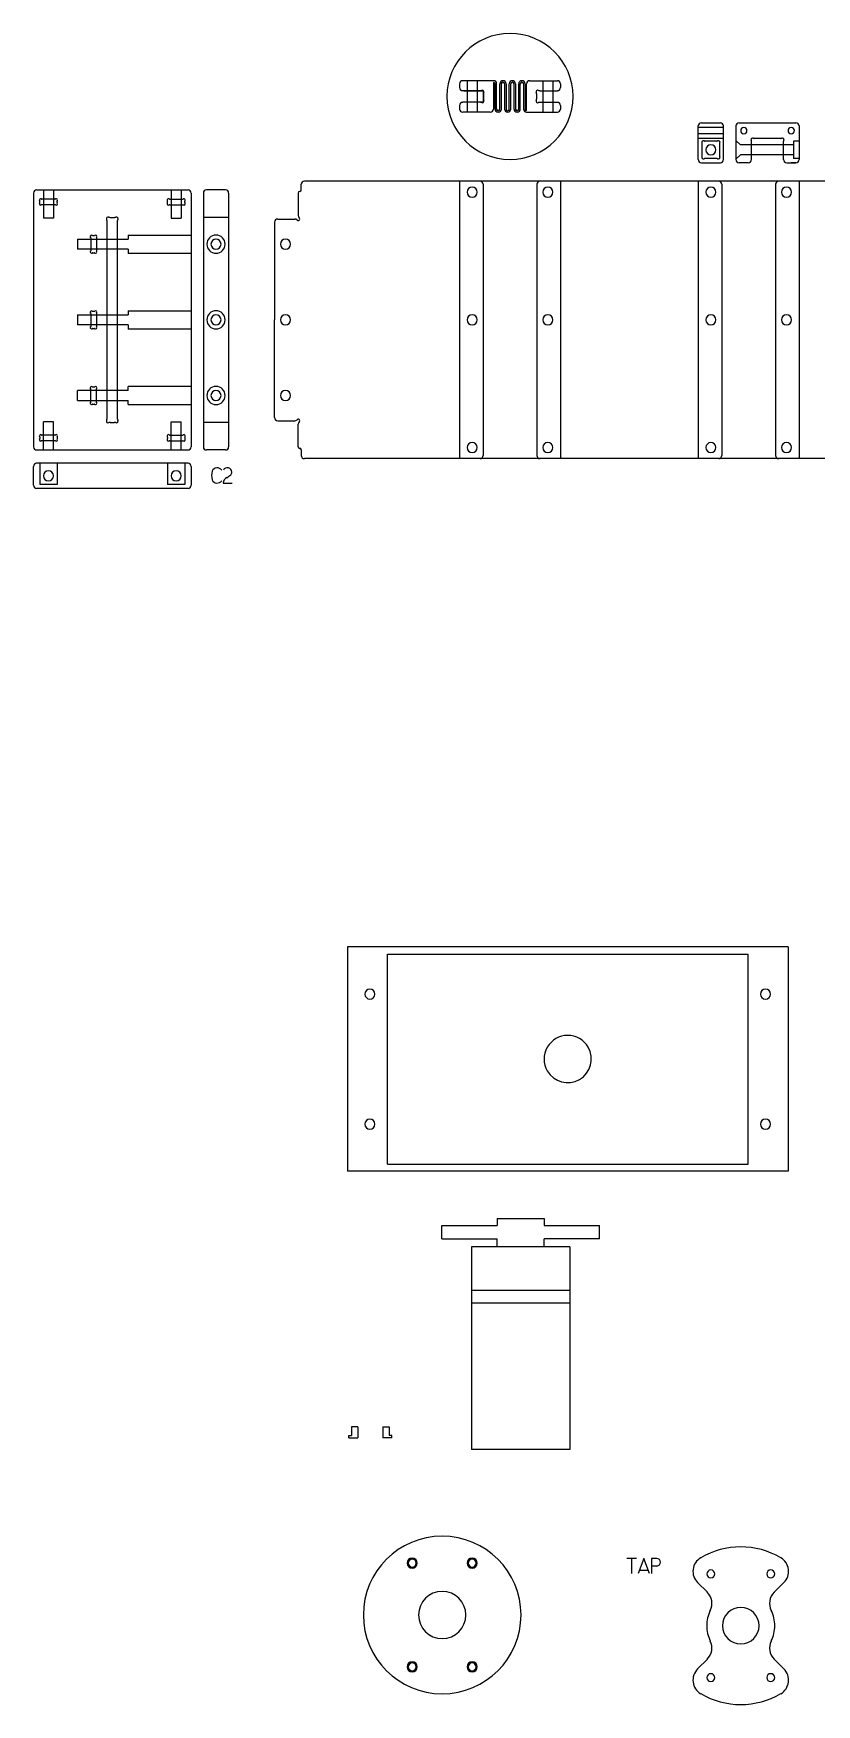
# Model space of a CAD drawing. Header units: inches. Extents: x -146 to 45, y -22 to 80.
# Drawn here: x -33.27 to -23.49, y 32.74 to 53.61 of the extents above; entities that cross this region are included whole.
import ezdxf

# ---------------------------------------------------------------- set-up
doc = ezdxf.new("R2010")
doc.units = ezdxf.units.IN
doc.layers.get('0').update_dxf_attribs({"linetype": 'CONTINUOUS'})
for name, color, linetype in [('1', 7, 'CONTINUOUS'), ('2', 7, 'CONTINUOUS'), ('21', 7, 'CONTINUOUS'), ('22', 7, 'CONTINUOUS'), ('23', 7, 'CONTINUOUS'), ('24', 7, 'CONTINUOUS'), ('25', 7, 'CONTINUOUS'), ('3', 7, 'CONTINUOUS'), ('4', 7, 'CONTINUOUS'), ('5', 7, 'CONTINUOUS'), ('6', 7, 'CONTINUOUS'), ('9', 7, 'CONTINUOUS')]:
    doc.layers.add(name, color=color, linetype=linetype)

msp = doc.modelspace()

# ---------------------------------------------------------------- linework, layer by layer
at = {"color": 0, "linetype": 'CONTINUOUS'}
for centre, start, end in [((-28.539, 34.509), 360, 180), ((-28.539, 34.509), 180, 360), ((-27.791, 34.509), 360, 180), ((-27.791, 34.509), 180, 360), ((-28.539, 33.213), 360, 180), ((-28.539, 33.213), 180, 360), ((-27.791, 33.213), 360, 180), ((-27.791, 33.213), 180, 360)]:
    msp.add_arc(centre, 0.063, start, end, dxfattribs=at)
at = {"layer": '1', "color": 1, "linetype": 'CONTINUOUS'}
for centre, start, end in [((-30.988, 50.979), 360, 180), ((-30.988, 50.979), 180, 360), ((-30.988, 50.034), 360, 180), ((-30.988, 50.034), 180, 360), ((-30.988, 49.089), 360, 180), ((-30.988, 49.089), 180, 0), ((-33.08, 48.086), 360, 180), ((-33.08, 48.086), 180, 360), ((-31.485, 48.086), 360, 180), ((-31.485, 48.086), 180, 360)]:
    msp.add_arc(centre, 0.063, start, end, dxfattribs=at)
at = {"layer": '2', "color": 2, "linetype": 'CONTINUOUS'}
for p, q in [((-27.853, 53.02), (-27.909, 53.02)), ((-27.564, 53.02), (-27.853, 53.02)), ((-27.525, 53.02), (-27.564, 53.02)), ((-27.072, 53.02), (-26.783, 53.02)), ((-26.783, 53.02), (-26.727, 53.02)), ((-27.948, 52.981), (-27.948, 52.936)), ((-27.688, 52.896), (-27.909, 52.896)), ((-27.649, 52.857), (-27.649, 52.79)), ((-27.525, 52.99), (-27.525, 52.666)), ((-27.505, 52.666), (-27.505, 52.981)), ((-27.485, 52.666), (-27.485, 52.981)), ((-27.446, 52.666), (-27.446, 52.981)), ((-27.426, 52.666), (-27.426, 52.981)), ((-27.387, 52.981), (-27.387, 52.666)), ((-27.367, 52.981), (-27.367, 52.666)), ((-27.328, 52.666), (-27.328, 52.981)), ((-27.308, 52.666), (-27.308, 52.981)), ((-27.269, 52.981), (-27.269, 52.666)), ((-27.249, 52.981), (-27.249, 52.666)), ((-27.21, 52.666), (-27.21, 52.981)), ((-27.19, 52.666), (-27.19, 52.981)), ((-27.151, 52.981), (-27.151, 52.666)), ((-27.131, 52.981), (-27.131, 52.666)), ((-27.111, 52.657), (-27.111, 52.981)), ((-26.987, 52.857), (-26.987, 52.79)), ((-26.948, 52.896), (-26.727, 52.896)), ((-26.688, 52.981), (-26.688, 52.936)), ((-27.948, 52.711), (-27.948, 52.666)), ((-27.688, 52.751), (-27.909, 52.751)), ((-27.853, 52.627), (-27.909, 52.627)), ((-27.727, 52.627), (-27.853, 52.627)), ((-27.564, 52.627), (-27.727, 52.627)), ((-27.111, 52.627), (-27.072, 52.627)), ((-27.072, 52.627), (-26.727, 52.627)), ((-26.948, 52.751), (-26.727, 52.751)), ((-26.688, 52.711), (-26.688, 52.666)), ((-27.692, 51.766), (-27.948, 51.766)), ((-27.948, 51.766), (-27.948, 48.301)), ((-26.944, 51.766), (-27.692, 51.766)), ((-26.688, 51.766), (-26.944, 51.766)), ((-26.688, 51.766), (-26.688, 48.301)), ((-24.969, 51.766), (-24.969, 48.301)), ((-24.713, 51.766), (-24.969, 51.766)), ((-23.965, 51.766), (-24.713, 51.766)), ((-23.709, 51.766), (-23.965, 51.766)), ((-23.709, 51.766), (-23.709, 48.301)), ((-33.267, 51.618), (-33.267, 48.449)), ((-33.227, 51.658), (-31.337, 51.658)), ((-31.298, 51.618), (-31.298, 48.449)), ((-31.146, 51.618), (-31.146, 48.449)), ((-30.87, 51.658), (-31.106, 51.658)), ((-30.831, 51.618), (-30.831, 51.313)), ((-33.188, 51.499), (-33.188, 51.515)), ((-32.999, 51.543), (-33.16, 51.543)), ((-32.999, 51.472), (-33.16, 51.472)), ((-32.971, 51.499), (-32.971, 51.515)), ((-31.593, 51.499), (-31.593, 51.515)), ((-31.566, 51.543), (-31.404, 51.543)), ((-31.566, 51.472), (-31.404, 51.472)), ((-31.377, 51.499), (-31.377, 51.515)), ((-32.349, 51.274), (-32.349, 48.793)), ((-32.309, 51.313), (-32.255, 51.313)), ((-32.216, 48.793), (-32.216, 51.274)), ((-30.831, 51.313), (-30.831, 48.449)), ((-32.552, 51.059), (-32.552, 50.898)), ((-32.524, 51.087), (-32.509, 51.087)), ((-32.481, 51.059), (-32.481, 50.898)), ((-32.524, 50.87), (-32.509, 50.87)), ((-32.552, 50.114), (-32.552, 49.953)), ((-32.524, 50.142), (-32.509, 50.142)), ((-32.481, 50.114), (-32.481, 49.953)), ((-32.524, 49.925), (-32.509, 49.925)), ((-32.552, 49.008), (-32.552, 49.169)), ((-32.524, 49.197), (-32.509, 49.197)), ((-32.481, 49.008), (-32.481, 49.169)), ((-32.524, 48.981), (-32.509, 48.981)), ((-32.309, 48.754), (-32.255, 48.754)), ((-33.188, 48.568), (-33.188, 48.552)), ((-32.999, 48.596), (-33.16, 48.596)), ((-32.999, 48.525), (-33.16, 48.525)), ((-32.971, 48.568), (-32.971, 48.552)), ((-31.593, 48.568), (-31.593, 48.552)), ((-31.566, 48.596), (-31.404, 48.596)), ((-31.566, 48.525), (-31.404, 48.525)), ((-31.377, 48.568), (-31.377, 48.552)), ((-33.227, 48.41), (-31.337, 48.41)), ((-31.337, 48.243), (-33.227, 48.243)), ((-30.87, 48.41), (-31.106, 48.41)), ((-26.944, 48.301), (-27.948, 48.301)), ((-26.688, 48.301), (-26.944, 48.301)), ((-24.713, 48.301), (-24.969, 48.301)), ((-23.709, 48.301), (-24.713, 48.301)), ((-33.267, 47.968), (-33.267, 48.204)), ((-31.298, 48.204), (-31.298, 47.968)), ((-31.337, 47.928), (-33.227, 47.928))]:
    msp.add_line(p, q, dxfattribs=at)
for centre, radius, start, end in [((-27.909, 52.981), 0.0394, 90, 180), ((-27.525, 52.981), 0.0394, 0, 90), ((-27.407, 52.981), 0.0394, 90, 180), ((-27.407, 52.981), 0.0394, 0, 90), ((-27.289, 52.981), 0.0394, 90, 180), ((-27.289, 52.981), 0.0394, 0, 90), ((-27.17, 52.981), 0.0394, 90, 180), ((-27.17, 52.981), 0.0394, 0, 90), ((-27.072, 52.981), 0.0394, 90, 180), ((-26.727, 52.981), 0.0394, 360, 90), ((-27.909, 52.936), 0.0394, 180, 270), ((-27.688, 52.936), 0.0394, 270, 295.5288), ((-27.663, 52.882), 0.0197, 45, 115.5288), ((-27.663, 52.882), 0.0197, 334.4712, 45), ((-27.609, 52.857), 0.0394, 154.4712, 180), ((-27.517, 52.99), 0.00787, 48.1897, 180), ((-27.525, 52.981), 0.0197, 0, 48.1897), ((-27.407, 52.981), 0.0197, 90, 180), ((-27.407, 52.981), 0.0197, 0, 90), ((-27.289, 52.981), 0.0197, 90, 180), ((-27.289, 52.981), 0.0197, 0, 90), ((-27.17, 52.981), 0.0197, 90, 180), ((-27.17, 52.981), 0.0197, 0, 90), ((-26.973, 52.882), 0.0197, 135, 205.5288), ((-27.027, 52.857), 0.0394, 360, 25.5288), ((-26.973, 52.882), 0.0197, 64.4712, 135), ((-26.948, 52.936), 0.0394, 244.4712, 270), ((-26.727, 52.936), 0.0394, 270, 0), ((-27.909, 52.711), 0.0394, 90, 180), ((-27.909, 52.666), 0.0394, 180, 270), ((-27.688, 52.711), 0.0394, 64.4712, 90), ((-27.663, 52.765), 0.0197, 244.4712, 315), ((-27.609, 52.79), 0.0394, 180, 205.5288), ((-27.663, 52.765), 0.0197, 315, 25.5288), ((-27.564, 52.666), 0.0394, 270, 0), ((-27.466, 52.666), 0.0394, 180, 270), ((-27.466, 52.666), 0.0197, 180, 270), ((-27.466, 52.666), 0.0394, 270, 0), ((-27.466, 52.666), 0.0197, 270, 0), ((-27.348, 52.666), 0.0394, 180, 270), ((-27.348, 52.666), 0.0197, 180, 270), ((-27.348, 52.666), 0.0394, 270, 0), ((-27.348, 52.666), 0.0197, 270, 0), ((-27.229, 52.666), 0.0394, 180, 270), ((-27.229, 52.666), 0.0197, 180, 270), ((-27.229, 52.666), 0.0394, 270, 0), ((-27.229, 52.666), 0.0197, 270, 0), ((-27.111, 52.666), 0.0394, 180, 270), ((-27.111, 52.666), 0.0197, 180, 228.1897), ((-27.119, 52.657), 0.00787, 228.1897, 0), ((-26.973, 52.765), 0.0197, 154.4712, 225), ((-27.027, 52.79), 0.0394, 334.4712, 0), ((-26.973, 52.765), 0.0197, 225, 295.5288), ((-26.948, 52.711), 0.0394, 90, 115.5288), ((-26.727, 52.711), 0.0394, 360, 90), ((-26.727, 52.666), 0.0394, 270, 0), ((-33.227, 51.618), 0.0394, 90, 180), ((-33.177, 51.531), 0.0157, 58.6003, 135), ((-32.982, 51.531), 0.0157, 45, 121.3997), ((-31.582, 51.531), 0.0157, 58.6003, 135), ((-31.388, 51.531), 0.0157, 45, 121.3997), ((-31.337, 51.618), 0.0394, 360, 90), ((-31.106, 51.618), 0.0394, 90, 180), ((-30.87, 51.618), 0.0394, 360, 90), ((-33.177, 51.531), 0.0157, 135, 211.3997), ((-33.177, 51.483), 0.0157, 148.6003, 225), ((-33.204, 51.515), 0.0157, 360, 31.3997), ((-33.204, 51.499), 0.0157, 328.6003, 0), ((-33.177, 51.483), 0.0157, 225, 301.3997), ((-33.16, 51.558), 0.0157, 238.6003, 270), ((-33.16, 51.456), 0.0157, 90, 121.3997), ((-32.999, 51.558), 0.0157, 270, 301.3997), ((-32.999, 51.456), 0.0157, 58.6003, 90), ((-32.982, 51.483), 0.0157, 238.6003, 315), ((-32.982, 51.531), 0.0157, 328.6003, 45), ((-32.956, 51.515), 0.0157, 148.6003, 180), ((-32.956, 51.499), 0.0157, 180, 211.3997), ((-32.982, 51.483), 0.0157, 315, 31.3997), ((-31.582, 51.531), 0.0157, 135, 211.3997), ((-31.582, 51.483), 0.0157, 148.6003, 225), ((-31.609, 51.515), 0.0157, 360, 31.3997), ((-31.609, 51.499), 0.0157, 328.6003, 0), ((-31.582, 51.483), 0.0157, 225, 301.3997), ((-31.566, 51.558), 0.0157, 238.6003, 270), ((-31.566, 51.456), 0.0157, 90, 121.3997), ((-31.404, 51.558), 0.0157, 270, 301.3997), ((-31.404, 51.456), 0.0157, 58.6003, 90), ((-31.388, 51.483), 0.0157, 238.6003, 315), ((-31.388, 51.531), 0.0157, 328.6003, 45), ((-31.361, 51.515), 0.0157, 148.6003, 180), ((-31.361, 51.499), 0.0157, 180, 211.3997), ((-31.388, 51.483), 0.0157, 315, 31.3997), ((-32.335, 51.299), 0.0197, 135, 205.5288), ((-32.388, 51.274), 0.0394, 360, 25.5288), ((-32.335, 51.299), 0.0197, 64.4712, 135), ((-32.309, 51.353), 0.0394, 244.4712, 270), ((-32.255, 51.353), 0.0394, 270, 295.5288), ((-32.23, 51.299), 0.0197, 45, 115.5288), ((-32.23, 51.299), 0.0197, 334.4712, 45), ((-32.176, 51.274), 0.0394, 154.4712, 180), ((-32.541, 51.076), 0.0157, 135, 211.3997), ((-32.568, 51.059), 0.0157, 360, 31.3997), ((-32.541, 51.076), 0.0157, 58.6003, 135), ((-32.524, 51.103), 0.0157, 238.6003, 270), ((-32.509, 51.103), 0.0157, 270, 301.3997), ((-32.492, 51.076), 0.0157, 45, 121.3997), ((-32.492, 51.076), 0.0157, 328.6003, 45), ((-32.465, 51.059), 0.0157, 148.6003, 180), ((-32.541, 50.881), 0.0157, 148.6003, 225), ((-32.568, 50.898), 0.0157, 328.6003, 0), ((-32.541, 50.881), 0.0157, 225, 301.3997), ((-32.524, 50.855), 0.0157, 90, 121.3997), ((-32.509, 50.855), 0.0157, 58.6003, 90), ((-32.492, 50.881), 0.0157, 238.6003, 315), ((-32.465, 50.898), 0.0157, 180, 211.3997), ((-32.492, 50.881), 0.0157, 315, 31.3997), ((-32.541, 50.131), 0.0157, 135, 211.3997), ((-32.568, 50.114), 0.0157, 360, 31.3997), ((-32.541, 50.131), 0.0157, 58.6003, 135), ((-32.524, 50.158), 0.0157, 238.6003, 270), ((-32.509, 50.158), 0.0157, 270, 301.3997), ((-32.492, 50.131), 0.0157, 45, 121.3997), ((-32.492, 50.131), 0.0157, 328.6003, 45), ((-32.465, 50.114), 0.0157, 148.6003, 180), ((-32.541, 49.937), 0.0157, 148.6003, 225), ((-32.568, 49.953), 0.0157, 328.6003, 0), ((-32.541, 49.937), 0.0157, 225, 301.3997), ((-32.524, 49.91), 0.0157, 90, 121.3997), ((-32.509, 49.91), 0.0157, 58.6003, 90), ((-32.492, 49.937), 0.0157, 238.6003, 315), ((-32.465, 49.953), 0.0157, 180, 211.3997), ((-32.492, 49.937), 0.0157, 315, 31.3997), ((-32.541, 49.186), 0.0157, 135, 211.3997), ((-32.568, 49.169), 0.0157, 360, 31.3997), ((-32.541, 49.186), 0.0157, 58.6003, 135), ((-32.524, 49.213), 0.0157, 238.6003, 270), ((-32.509, 49.213), 0.0157, 270, 301.3997), ((-32.492, 49.186), 0.0157, 45, 121.3997), ((-32.492, 49.186), 0.0157, 328.6003, 45), ((-32.465, 49.169), 0.0157, 148.6003, 180), ((-32.541, 48.992), 0.0157, 148.6003, 225), ((-32.568, 49.008), 0.0157, 328.6003, 0), ((-32.541, 48.992), 0.0157, 225, 301.3997), ((-32.524, 48.965), 0.0157, 90, 121.3997), ((-32.509, 48.965), 0.0157, 58.6003, 90), ((-32.492, 48.992), 0.0157, 238.6003, 315), ((-32.465, 49.008), 0.0157, 180, 211.3997), ((-32.492, 48.992), 0.0157, 315, 31.3997), ((-32.335, 48.768), 0.0197, 154.4712, 225), ((-32.388, 48.793), 0.0394, 334.4712, 0), ((-32.335, 48.768), 0.0197, 225, 295.5288), ((-32.309, 48.715), 0.0394, 90, 115.5288), ((-32.255, 48.715), 0.0394, 64.4712, 90), ((-32.23, 48.768), 0.0197, 244.4712, 315), ((-32.176, 48.793), 0.0394, 180, 205.5288), ((-32.23, 48.768), 0.0197, 315, 25.5288), ((-33.227, 48.449), 0.0394, 180, 270), ((-33.177, 48.585), 0.0157, 135, 211.3997), ((-33.177, 48.536), 0.0157, 148.6003, 225), ((-33.204, 48.568), 0.0157, 360, 31.3997), ((-33.204, 48.552), 0.0157, 328.6003, 0), ((-33.177, 48.585), 0.0157, 58.6003, 135), ((-33.177, 48.536), 0.0157, 225, 301.3997), ((-33.16, 48.611), 0.0157, 238.6003, 270), ((-33.16, 48.509), 0.0157, 90, 121.3997), ((-32.999, 48.611), 0.0157, 270, 301.3997), ((-32.999, 48.509), 0.0157, 58.6003, 90), ((-32.982, 48.585), 0.0157, 45, 121.3997), ((-32.982, 48.536), 0.0157, 238.6003, 315), ((-32.982, 48.585), 0.0157, 328.6003, 45), ((-32.956, 48.568), 0.0157, 148.6003, 180), ((-32.956, 48.552), 0.0157, 180, 211.3997), ((-32.982, 48.536), 0.0157, 315, 31.3997), ((-31.582, 48.585), 0.0157, 135, 211.3997), ((-31.582, 48.536), 0.0157, 148.6003, 225), ((-31.609, 48.568), 0.0157, 360, 31.3997), ((-31.609, 48.552), 0.0157, 328.6003, 0), ((-31.582, 48.585), 0.0157, 58.6003, 135), ((-31.582, 48.536), 0.0157, 225, 301.3997), ((-31.566, 48.611), 0.0157, 238.6003, 270), ((-31.566, 48.509), 0.0157, 90, 121.3997), ((-31.404, 48.611), 0.0157, 270, 301.3997), ((-31.404, 48.509), 0.0157, 58.6003, 90), ((-31.388, 48.585), 0.0157, 45, 121.3997), ((-31.388, 48.536), 0.0157, 238.6003, 315), ((-31.388, 48.585), 0.0157, 328.6003, 45), ((-31.361, 48.568), 0.0157, 148.6003, 180), ((-31.361, 48.552), 0.0157, 180, 211.3997), ((-31.388, 48.536), 0.0157, 315, 31.3997), ((-31.337, 48.449), 0.0394, 270, 0), ((-31.106, 48.449), 0.0394, 180, 270), ((-30.87, 48.449), 0.0394, 270, 0), ((-33.227, 48.204), 0.0394, 90, 180), ((-31.337, 48.204), 0.0394, 360, 90), ((-33.227, 47.968), 0.0394, 180, 270), ((-31.337, 47.968), 0.0394, 270, 0)]:
    msp.add_arc(centre, radius, start, end, dxfattribs=at)
at = {"layer": '21', "color": 21, "linetype": 'CONTINUOUS'}
for p, q in [((-33.143, 51.658), (-33.143, 51.306)), ((-33.017, 51.658), (-33.017, 51.306)), ((-31.548, 51.658), (-31.548, 51.306)), ((-31.422, 51.658), (-31.422, 51.306)), ((-33.017, 51.306), (-33.143, 51.306)), ((-31.548, 51.306), (-31.422, 51.306)), ((-32.717, 51.042), (-32.717, 50.916)), ((-32.717, 51.042), (-32.083, 51.042)), ((-32.083, 51.093), (-31.298, 51.093)), ((-32.083, 51.093), (-32.083, 51.042)), ((-32.083, 50.916), (-32.717, 50.916)), ((-32.083, 50.916), (-32.083, 50.864)), ((-31.298, 50.864), (-32.083, 50.864)), ((-32.717, 50.097), (-32.717, 49.971)), ((-32.717, 50.097), (-32.083, 50.097)), ((-32.083, 50.148), (-31.298, 50.148)), ((-32.083, 50.148), (-32.083, 50.097)), ((-32.083, 49.971), (-32.717, 49.971)), ((-32.083, 49.971), (-32.083, 49.919)), ((-31.298, 49.919), (-32.083, 49.919)), ((-32.717, 49.026), (-32.717, 49.152)), ((-32.083, 49.152), (-32.717, 49.152)), ((-32.083, 49.152), (-32.083, 49.203)), ((-31.298, 49.203), (-32.083, 49.203)), ((-32.717, 49.026), (-32.083, 49.026)), ((-32.083, 48.975), (-32.083, 49.026)), ((-32.083, 48.975), (-31.298, 48.975)), ((-33.017, 48.761), (-33.143, 48.761)), ((-33.143, 48.41), (-33.143, 48.761)), ((-33.017, 48.41), (-33.017, 48.761)), ((-31.548, 48.761), (-31.422, 48.761)), ((-31.548, 48.41), (-31.548, 48.761)), ((-31.422, 48.41), (-31.422, 48.761))]:
    msp.add_line(p, q, dxfattribs=at)
for centre, start, end in [((-30.988, 50.979), 90, 180), ((-30.988, 50.979), 180, 270), ((-30.988, 50.979), 360, 90), ((-30.988, 50.979), 270, 360), ((-30.988, 50.034), 90, 180), ((-30.988, 50.034), 360, 90), ((-30.988, 50.034), 180, 270), ((-30.988, 50.034), 270, 360), ((-30.988, 49.089), 90, 180), ((-30.988, 49.089), 180, 270), ((-30.988, 49.089), 0, 90), ((-30.988, 49.089), 270, 360)]:
    msp.add_arc(centre, 0.114, start, end, dxfattribs=at)
at = {"layer": '22', "color": 22, "linetype": 'CONTINUOUS'}
for p, q in [((-30.831, 51.313), (-31.146, 51.313)), ((-30.831, 48.754), (-31.146, 48.754)), ((-33.188, 48.243), (-33.188, 47.978)), ((-32.971, 48.243), (-32.971, 47.978)), ((-31.593, 48.243), (-31.593, 47.978)), ((-31.377, 48.243), (-31.377, 47.978)), ((-32.971, 47.978), (-33.188, 47.978)), ((-31.377, 47.978), (-31.593, 47.978))]:
    msp.add_line(p, q, dxfattribs=at)
at = {"layer": '23', "color": 23, "linetype": 'CONTINUOUS'}
for p, q in [((-27.853, 53.02), (-27.853, 52.627)), ((-27.727, 53.02), (-27.727, 52.627)), ((-26.909, 53.02), (-26.909, 52.627)), ((-26.783, 53.02), (-26.783, 52.627)), ((-24.654, 52.437), (-24.969, 52.437)), ((-24.654, 52.358), (-24.969, 52.358))]:
    msp.add_line(p, q, dxfattribs=at)
at = {"layer": '24', "color": 24, "linetype": 'CONTINUOUS'}
for p, q in [((-24.654, 52.299), (-24.969, 52.299)), ((-24.498, 52.275), (-24.443, 52.22)), ((-23.782, 52.22), (-24.443, 52.22)), ((-23.711, 52.266), (-23.782, 52.266)), ((-23.782, 52.266), (-23.782, 52.22)), ((-23.782, 52.22), (-23.782, 52.049)), ((-24.498, 52.039), (-24.443, 52.094)), ((-23.782, 52.094), (-24.443, 52.094)), ((-23.711, 52.049), (-23.782, 52.049))]:
    msp.add_line(p, q, dxfattribs=at)
at = {"layer": '25', "color": 25, "linetype": 'CONTINUOUS'}
for centre, start, end in [((-26.598, 40.803), 30, 210), ((-26.598, 40.803), 210, 30), ((-28.165, 33.861), 360, 180), ((-28.165, 33.861), 180, 360)]:
    msp.add_arc(centre, 0.295, start, end, dxfattribs=at)
at = {"layer": '3', "color": 3, "linetype": 'CONTINUOUS'}
for centre, radius, start, end in [((-24.4, 52.397), 0.0394, 360, 180), ((-24.4, 52.397), 0.0394, 180, 360), ((-23.809, 52.397), 0.0394, 360, 180), ((-23.809, 52.397), 0.0394, 180, 360), ((-27.79, 51.628), 0.063, 360, 180), ((-27.79, 51.628), 0.063, 180, 360), ((-26.846, 51.628), 0.063, 360, 180), ((-26.846, 51.628), 0.063, 180, 360), ((-24.811, 51.628), 0.063, 360, 180), ((-24.811, 51.628), 0.063, 180, 360), ((-23.867, 51.628), 0.063, 360, 180), ((-23.867, 51.628), 0.063, 180, 360), ((-27.79, 50.034), 0.063, 360, 180), ((-26.846, 50.034), 0.063, 360, 180), ((-24.811, 50.034), 0.063, 360, 180), ((-23.867, 50.034), 0.063, 360, 180), ((-27.79, 50.034), 0.063, 180, 360), ((-26.846, 50.034), 0.063, 180, 360), ((-24.811, 50.034), 0.063, 180, 360), ((-23.867, 50.034), 0.063, 180, 360), ((-27.79, 48.439), 0.063, 360, 180), ((-27.79, 48.439), 0.063, 180, 360), ((-26.846, 48.439), 0.063, 360, 180), ((-26.846, 48.439), 0.063, 180, 360), ((-24.811, 48.439), 0.063, 360, 180), ((-24.811, 48.439), 0.063, 180, 360), ((-23.867, 48.439), 0.063, 360, 180), ((-23.867, 48.439), 0.063, 180, 360), ((-29.067, 41.615), 0.063, 360, 180), ((-29.067, 41.615), 0.063, 180, 360), ((-24.129, 41.615), 0.063, 360, 180), ((-24.129, 41.615), 0.063, 180, 360), ((-29.067, 39.99), 0.063, 360, 180), ((-29.067, 39.99), 0.063, 180, 0), ((-24.129, 39.99), 0.063, 360, 180), ((-24.129, 39.99), 0.063, 180, 0), ((-28.539, 34.509), 0.0492, 360, 180), ((-28.539, 34.509), 0.0492, 180, 360), ((-27.791, 34.509), 0.0492, 360, 180), ((-27.791, 34.509), 0.0492, 180, 360), ((-28.539, 33.213), 0.0492, 360, 180), ((-28.539, 33.213), 0.0492, 180, 360), ((-27.791, 33.213), 0.0492, 360, 180), ((-27.791, 33.213), 0.0492, 180, 360)]:
    msp.add_arc(centre, radius, start, end, dxfattribs=at)
at = {"layer": '4', "color": 4, "linetype": 'CONTINUOUS'}
for p, q in [((-24.969, 52.035), (-24.969, 52.456)), ((-24.93, 52.496), (-24.693, 52.496)), ((-24.654, 52.035), (-24.654, 52.456)), ((-24.498, 52.456), (-24.498, 52.035)), ((-24.459, 52.496), (-23.75, 52.496)), ((-23.711, 52.456), (-23.711, 52.035)), ((-24.92, 52.083), (-24.92, 52.231)), ((-24.738, 52.266), (-24.885, 52.266)), ((-24.703, 52.231), (-24.703, 52.083)), ((-24.305, 52.035), (-24.305, 52.265)), ((-23.938, 52.299), (-24.271, 52.299)), ((-23.904, 52.035), (-23.904, 52.265)), ((-24.93, 51.996), (-24.693, 51.996)), ((-24.738, 52.049), (-24.885, 52.049)), ((-24.401, 51.996), (-24.459, 51.996)), ((-24.345, 51.996), (-24.401, 51.996)), ((-23.864, 51.996), (-23.75, 51.996)), ((-23.752, 51.996), (-23.808, 51.996))]:
    msp.add_line(p, q, dxfattribs=at)
for centre, radius, start, end in [((-24.93, 52.456), 0.0394, 90, 180), ((-24.693, 52.456), 0.0394, 360, 90), ((-24.459, 52.456), 0.0394, 90, 180), ((-23.75, 52.456), 0.0394, 360, 90), ((-24.906, 52.252), 0.0197, 135, 211.3997), ((-24.939, 52.231), 0.0197, 360, 31.3997), ((-24.906, 52.252), 0.0197, 58.6003, 135), ((-24.885, 52.285), 0.0197, 238.6003, 270), ((-24.811, 52.157), 0.063, 360, 180), ((-24.738, 52.285), 0.0197, 270, 301.3997), ((-24.717, 52.252), 0.0197, 45, 121.3997), ((-24.717, 52.252), 0.0197, 328.6003, 45), ((-24.684, 52.231), 0.0197, 148.6003, 180), ((-24.291, 52.285), 0.0197, 135, 211.3997), ((-24.325, 52.265), 0.0197, 0, 31.3997), ((-24.291, 52.285), 0.0197, 58.6003, 135), ((-24.271, 52.319), 0.0197, 238.6003, 270), ((-23.938, 52.319), 0.0197, 270, 301.3997), ((-23.918, 52.285), 0.0197, 45, 121.3997), ((-23.918, 52.285), 0.0197, 328.6003, 45), ((-23.884, 52.265), 0.0197, 148.6003, 180), ((-24.93, 52.035), 0.0394, 180, 270), ((-24.906, 52.063), 0.0197, 148.6003, 225), ((-24.939, 52.083), 0.0197, 328.6003, 360), ((-24.906, 52.063), 0.0197, 225, 301.3997), ((-24.885, 52.029), 0.0197, 90, 121.3997), ((-24.811, 52.157), 0.063, 180, 360), ((-24.738, 52.029), 0.0197, 58.6003, 90), ((-24.717, 52.063), 0.0197, 238.6003, 315), ((-24.684, 52.083), 0.0197, 180, 211.3997), ((-24.717, 52.063), 0.0197, 315, 31.3997), ((-24.693, 52.035), 0.0394, 270, 0), ((-24.459, 52.035), 0.0394, 180, 270), ((-24.345, 52.035), 0.0394, 270, 0), ((-23.864, 52.035), 0.0394, 180, 270), ((-23.75, 52.035), 0.0394, 270, 0)]:
    msp.add_arc(centre, radius, start, end, dxfattribs=at)
at = {"layer": '5', "color": 5, "linetype": 'CONTINUOUS'}
for p, q in [((-27.893, 52.892), (-27.653, 52.892)), ((-27.653, 52.892), (-27.653, 52.755)), ((-27.893, 52.755), (-27.653, 52.755)), ((-27.692, 51.766), (-29.884, 51.766)), ((-24.713, 51.766), (-26.944, 51.766)), ((-21.892, 51.766), (-23.965, 51.766)), ((-29.962, 51.618), (-29.962, 51.338)), ((-29.923, 51.658), (-29.923, 51.727)), ((-27.653, 51.727), (-27.653, 48.341)), ((-26.983, 51.727), (-26.983, 48.341)), ((-24.674, 51.727), (-24.674, 48.341)), ((-24.004, 51.727), (-24.004, 48.341)), ((-30.258, 51.254), (-30.258, 50.034)), ((-30.218, 51.293), (-30.006, 51.293)), ((-30.258, 48.813), (-30.258, 50.034)), ((-30.218, 48.774), (-30.006, 48.774)), ((-29.962, 48.449), (-29.962, 48.73)), ((-29.923, 48.41), (-29.923, 48.341)), ((-27.692, 48.301), (-29.884, 48.301)), ((-24.713, 48.301), (-26.944, 48.301)), ((-21.892, 48.301), (-23.965, 48.301)), ((-29.348, 42.203), (-29.348, 39.403)), ((-23.848, 42.203), (-29.348, 42.203)), ((-23.848, 42.203), (-23.848, 39.403)), ((-28.848, 42.115), (-24.348, 42.115)), ((-28.848, 39.49), (-28.848, 42.115)), ((-24.348, 39.49), (-24.348, 42.115)), ((-28.848, 39.49), (-24.348, 39.49)), ((-23.848, 39.403), (-29.348, 39.403)), ((-28.169, 38.723), (-27.48, 38.723)), ((-28.169, 38.557), (-28.169, 38.723)), ((-27.48, 38.813), (-27.48, 38.723)), ((-27.48, 38.813), (-26.89, 38.813)), ((-26.89, 38.813), (-26.89, 38.723)), ((-26.89, 38.723), (-26.201, 38.723)), ((-26.201, 38.557), (-26.201, 38.723)), ((-28.169, 38.557), (-27.48, 38.557)), ((-27.48, 38.459), (-27.798, 38.459)), ((-27.798, 38.459), (-27.798, 37.912)), ((-27.48, 38.459), (-27.48, 38.557)), ((-26.89, 38.459), (-27.48, 38.459)), ((-26.201, 38.557), (-26.89, 38.557)), ((-26.89, 38.459), (-26.89, 38.557)), ((-26.572, 38.459), (-26.89, 38.459)), ((-26.572, 38.459), (-26.572, 37.912)), ((-26.572, 37.912), (-27.798, 37.912)), ((-27.798, 37.912), (-27.798, 37.754)), ((-26.572, 37.912), (-26.572, 37.754)), ((-27.798, 37.754), (-27.798, 35.929)), ((-26.572, 37.754), (-27.798, 37.754)), ((-26.572, 37.754), (-26.572, 35.929)), ((-29.329, 36.074), (-29.329, 36.103)), ((-29.329, 36.103), (-29.297, 36.103)), ((-29.297, 36.21), (-29.297, 36.103)), ((-29.219, 36.21), (-29.297, 36.21)), ((-29.219, 36.21), (-29.219, 36.074)), ((-28.904, 36.21), (-28.904, 36.074)), ((-28.904, 36.21), (-28.825, 36.21)), ((-28.825, 36.21), (-28.825, 36.103)), ((-28.793, 36.103), (-28.825, 36.103)), ((-28.793, 36.074), (-28.793, 36.103)), ((-29.329, 36.074), (-29.219, 36.074)), ((-28.793, 36.074), (-28.904, 36.074)), ((-26.572, 35.929), (-27.798, 35.929))]:
    msp.add_line(p, q, dxfattribs=at)
for centre, radius, start, end in [((-29.884, 51.727), 0.0394, 90, 180), ((-27.692, 51.727), 0.0394, 360, 90), ((-26.944, 51.727), 0.0394, 90, 180), ((-24.713, 51.727), 0.0394, 360, 90), ((-23.965, 51.727), 0.0394, 90, 180), ((-29.943, 51.618), 0.0197, 90, 180), ((-29.943, 51.658), 0.0197, 270, 0), ((-29.923, 51.338), 0.0394, 180, 228.1897), ((-30.218, 51.254), 0.0394, 90, 180), ((-30.006, 51.254), 0.0394, 41.8103, 90), ((-29.962, 51.293), 0.0197, 221.8103, 360), ((-29.962, 51.293), 0.0197, 0, 48.1897), ((-30.12, 50.979), 0.063, 360, 180), ((-30.12, 50.979), 0.063, 180, 360), ((-30.12, 50.034), 0.063, 360, 180), ((-30.12, 50.034), 0.063, 180, 360), ((-30.12, 49.089), 0.063, 360, 180), ((-30.12, 49.089), 0.063, 180, 0), ((-30.218, 48.813), 0.0394, 180, 270), ((-30.006, 48.813), 0.0394, 270, 318.1897), ((-29.962, 48.774), 0.0197, 0, 138.1897), ((-29.923, 48.73), 0.0394, 131.8103, 180), ((-29.962, 48.774), 0.0197, 311.8103, 360), ((-29.943, 48.449), 0.0197, 180, 270), ((-29.943, 48.41), 0.0197, 360, 90), ((-29.884, 48.341), 0.0394, 180, 270), ((-27.692, 48.341), 0.0394, 270, 0), ((-26.944, 48.341), 0.0394, 180, 270), ((-24.713, 48.341), 0.0394, 270, 0), ((-23.965, 48.341), 0.0394, 180, 270), ((-28.165, 33.861), 0.984, 360, 180), ((-28.165, 33.861), 0.984, 180, 360)]:
    msp.add_arc(centre, radius, start, end, dxfattribs=at)
at = {"layer": '6', "color": 6, "linetype": 'CONTINUOUS'}
for p, q in [((-30.9, 47.996), (-30.787, 47.996)), ((-25.739, 34.568), (-25.861, 34.568)), ((-25.8, 34.562), (-25.8, 34.378)), ((-25.649, 34.568), (-25.72, 34.378)), ((-25.578, 34.378), (-25.649, 34.568)), ((-25.554, 34.568), (-25.554, 34.378)), ((-25.485, 34.568), (-25.554, 34.568)), ((-25.551, 34.473), (-25.485, 34.473)), ((-25.599, 34.418), (-25.699, 34.418))]:
    msp.add_line(p, q, dxfattribs=at)
for centre, radius, start, end in [((-27.318, 52.824), 0.787, 360, 180), ((-27.318, 52.824), 0.787, 180, 360), ((-30.875, 48.091), 0.169, 161.2941, 198.7059), ((-30.972, 48.116), 0.0699, 35.68, 155.6132), ((-30.972, 48.066), 0.0699, 204.3868, 324.32), ((-30.809, 47.983), 0.0917, 118.7438, 172.045), ((-30.847, 48.129), 0.0569, 4.5948, 149.0385), ((-31.098, 48.442), 0.451, 302.8691, 310.6145), ((-30.845, 48.136), 0.0543, 317.7745, 357.4244), ((-25.488, 34.52), 0.0476, 273.401, 86.599)]:
    msp.add_arc(centre, radius, start, end, dxfattribs=at)
at = {"layer": '9', "color": 9, "linetype": 'CONTINUOUS'}
for p, q in [((-24.855, 34.144), (-24.977, 34.266)), ((-24.021, 34.144), (-23.899, 34.266)), ((-24.855, 33.309), (-24.977, 33.187)), ((-24.021, 33.309), (-23.899, 33.187))]:
    msp.add_line(p, q, dxfattribs=at)
for centre, radius, start, end in [((-24.438, 33.727), 0.984, 59.4775, 120.5225), ((-24.838, 34.405), 0.197, 120.5225, 225), ((-24.038, 34.405), 0.197, 315, 59.4775), ((-24.812, 34.374), 0.0492, 360, 180), ((-24.812, 34.374), 0.0492, 180, 360), ((-24.064, 34.374), 0.0492, 360, 180), ((-24.064, 34.374), 0.0492, 180, 360), ((-24.995, 34.005), 0.197, 333.4487, 45), ((-23.882, 34.005), 0.197, 135, 206.5513), ((-24.438, 33.727), 0.425, 153.4487, 180), ((-24.438, 33.727), 0.228, 360, 180), ((-24.438, 33.727), 0.425, 360, 26.5513), ((-24.438, 33.727), 0.425, 180, 206.5513), ((-24.438, 33.727), 0.228, 180, 360), ((-24.438, 33.727), 0.425, 333.4487, 360), ((-24.995, 33.448), 0.197, 315, 26.5513), ((-23.882, 33.448), 0.197, 153.4487, 225), ((-24.838, 33.048), 0.197, 135, 239.4775), ((-24.038, 33.048), 0.197, 300.5225, 45), ((-24.812, 33.079), 0.0492, 360, 180), ((-24.812, 33.079), 0.0492, 180, 360), ((-24.064, 33.079), 0.0492, 360, 180), ((-24.064, 33.079), 0.0492, 180, 360), ((-24.438, 33.727), 0.984, 239.4775, 300.5225)]:
    msp.add_arc(centre, radius, start, end, dxfattribs=at)

doc.saveas('drawing.dxf')
